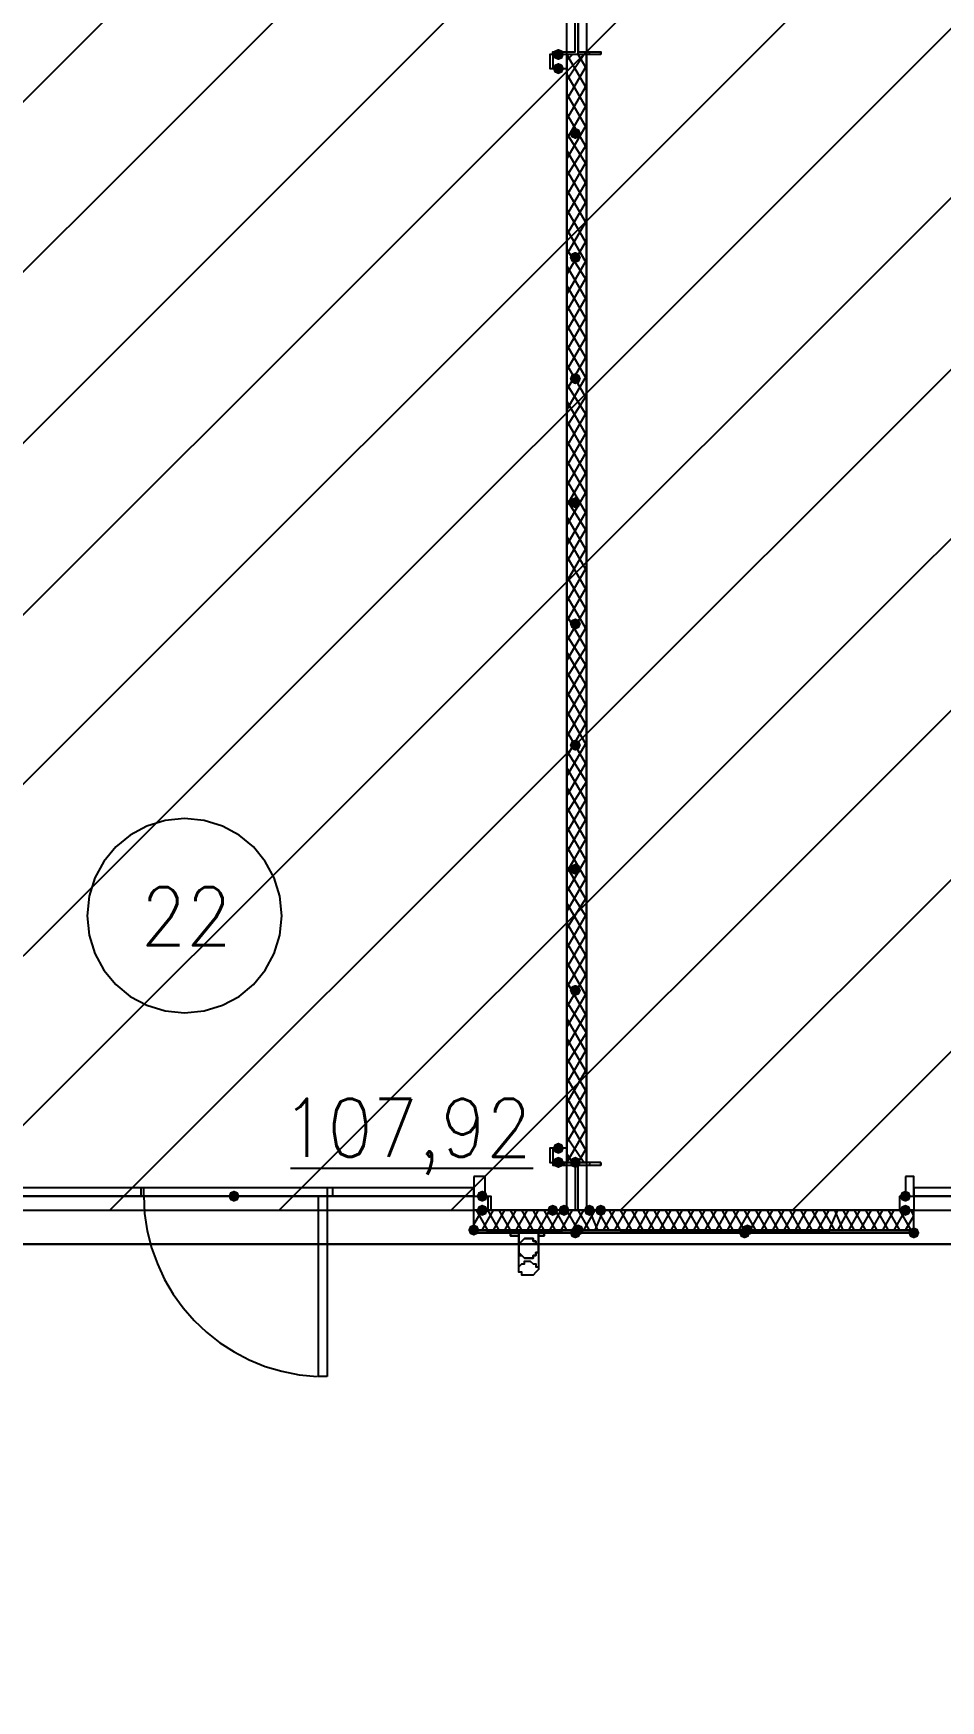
# Model space of a CAD drawing. Header units: millimetres. Extents: x 0 to 420, y 0 to 297.
# Drawn here: x 126.87 to 140.48, y 111.09 to 136.12 of the extents above; entities that cross this region are included whole.
import ezdxf

# ---------------------------------------------------------------- set-up
doc = ezdxf.new("R2010")
doc.units = ezdxf.units.MM
doc.layers.get('0').update_dxf_attribs({"linetype": 'CONTINUOUS'})
doc.styles.get("Standard").update_dxf_attribs({"font": 'STANDARD'})

msp = doc.modelspace()

# ---------------------------------------------------------------- hatches: boundary and pattern name
at = {"true_color": 0x000007}
for points in [[(134.831667, 135.805333), (134.806796, 135.745537), (134.747, 135.720667), (134.687204, 135.745537), (134.662333, 135.805333), (134.687204, 135.865129), (134.747, 135.89), (134.806796, 135.865129)], [(134.831667, 135.593667), (134.806796, 135.533871), (134.747, 135.509), (134.687204, 135.533871), (134.662333, 135.593667), (134.687204, 135.653462), (134.747, 135.678333), (134.806796, 135.653463)], [(135.085667, 134.62), (135.060796, 134.560204), (135.001, 134.535333), (134.941204, 134.560204), (134.916333, 134.62), (134.941204, 134.679796), (135.001, 134.704667), (135.060796, 134.679796)], [(135.085667, 132.757333), (135.060796, 132.697537), (135.001, 132.672667), (134.941204, 132.697537), (134.916333, 132.757333), (134.941204, 132.817129), (135.001, 132.842), (135.060796, 132.817129)], [(135.085667, 130.937), (135.060796, 130.877204), (135.001, 130.852333), (134.941204, 130.877204), (134.916333, 130.937), (134.941204, 130.996796), (135.001, 131.021667), (135.060796, 130.996796)], [(135.085667, 129.074333), (135.060796, 129.014537), (135.001, 128.989667), (134.941204, 129.014537), (134.916333, 129.074333), (134.941204, 129.134129), (135.001, 129.159), (135.060796, 129.134129)], [(135.085667, 127.254), (135.060796, 127.194204), (135.001, 127.169333), (134.941204, 127.194204), (134.916333, 127.254), (134.941204, 127.313796), (135.001, 127.338667), (135.060796, 127.313796)], [(135.085667, 125.433667), (135.060796, 125.373871), (135.001, 125.349), (134.941204, 125.373871), (134.916333, 125.433667), (134.941204, 125.493462), (135.001, 125.518333), (135.060796, 125.493463)], [(135.085667, 123.571), (135.060796, 123.511204), (135.001, 123.486333), (134.941204, 123.511204), (134.916333, 123.571), (134.941204, 123.630796), (135.001, 123.655667), (135.060796, 123.630796)], [(135.085667, 121.750667), (135.060796, 121.690871), (135.001, 121.666), (134.941204, 121.690871), (134.916333, 121.750667), (134.941204, 121.810462), (135.001, 121.835333), (135.060796, 121.810463)], [(134.831667, 119.38), (134.806796, 119.320204), (134.747, 119.295333), (134.687204, 119.320204), (134.662333, 119.38), (134.687204, 119.439796), (134.747, 119.464667), (134.806796, 119.439796)], [(134.831667, 119.168333), (134.806796, 119.108538), (134.747, 119.083667), (134.687204, 119.108538), (134.662333, 119.168333), (134.687204, 119.228129), (134.747, 119.253), (134.806796, 119.228129)], [(135.085667, 119.168333), (135.060796, 119.108538), (135.001, 119.083667), (134.941204, 119.108538), (134.916333, 119.168333), (134.941204, 119.228129), (135.001, 119.253), (135.060796, 119.228129)], [(129.963333, 118.660333), (129.938463, 118.600538), (129.878667, 118.575667), (129.818871, 118.600538), (129.794, 118.660333), (129.818871, 118.720129), (129.878667, 118.745), (129.938462, 118.720129)], [(129.963333, 118.660333), (129.938463, 118.600538), (129.878667, 118.575667), (129.818871, 118.600538), (129.794, 118.660333), (129.818871, 118.720129), (129.878667, 118.745), (129.938462, 118.720129)], [(133.688667, 118.660333), (133.663796, 118.600538), (133.604, 118.575667), (133.544204, 118.600538), (133.519333, 118.660333), (133.544204, 118.720129), (133.604, 118.745), (133.663796, 118.720129)], [(140.038667, 118.660333), (140.013796, 118.600538), (139.954, 118.575667), (139.894204, 118.600538), (139.869333, 118.660333), (139.894204, 118.720129), (139.954, 118.745), (140.013796, 118.720129)], [(133.688667, 118.448667), (133.663796, 118.388871), (133.604, 118.364), (133.544204, 118.388871), (133.519333, 118.448667), (133.544204, 118.508462), (133.604, 118.533333), (133.663796, 118.508463)], [(134.747, 118.448667), (134.722129, 118.388871), (134.662333, 118.364), (134.602538, 118.388871), (134.577667, 118.448667), (134.602537, 118.508462), (134.662333, 118.533333), (134.722129, 118.508463)], [(134.916333, 118.448667), (134.891462, 118.388871), (134.831667, 118.364), (134.771871, 118.388871), (134.747, 118.448667), (134.771871, 118.508462), (134.831667, 118.533333), (134.891462, 118.508463)], [(135.297333, 118.448667), (135.272463, 118.388871), (135.212667, 118.364), (135.152871, 118.388871), (135.128, 118.448667), (135.152871, 118.508462), (135.212667, 118.533333), (135.272462, 118.508463)], [(135.466667, 118.448667), (135.441796, 118.388871), (135.382, 118.364), (135.322204, 118.388871), (135.297333, 118.448667), (135.322204, 118.508462), (135.382, 118.533333), (135.441796, 118.508463)], [(140.038667, 118.448667), (140.013796, 118.388871), (139.954, 118.364), (139.894204, 118.388871), (139.869333, 118.448667), (139.894204, 118.508462), (139.954, 118.533333), (140.013796, 118.508463)]]:
    msp.add_hatch(color=0, dxfattribs=at).paths.add_polyline_path(points, flags=0)
at = {"true_color": 0x0000fe}
for points in [[(133.561667, 118.152333), (133.536796, 118.092537), (133.477, 118.067667), (133.417204, 118.092537), (133.392333, 118.152333), (133.417204, 118.212129), (133.477, 118.237), (133.536796, 118.212129)], [(135.085667, 118.11), (135.060796, 118.050204), (135.001, 118.025333), (134.941204, 118.050204), (134.916333, 118.11), (134.941204, 118.169796), (135.001, 118.194667), (135.060796, 118.169796)], [(135.085667, 118.11), (135.060796, 118.050204), (135.001, 118.025333), (134.941204, 118.050204), (134.916333, 118.11), (134.941204, 118.169796), (135.001, 118.194667), (135.060796, 118.169796)], [(135.128, 118.152333), (135.103129, 118.092537), (135.043333, 118.067667), (134.983537, 118.092537), (134.958667, 118.152333), (134.983537, 118.212129), (135.043333, 118.237), (135.103129, 118.212129)], [(135.128, 118.152333), (135.103129, 118.092537), (135.043333, 118.067667), (134.983537, 118.092537), (134.958667, 118.152333), (134.983537, 118.212129), (135.043333, 118.237), (135.103129, 118.212129)], [(137.625667, 118.11), (137.600796, 118.050204), (137.541, 118.025333), (137.481204, 118.050204), (137.456333, 118.11), (137.481204, 118.169796), (137.541, 118.194667), (137.600796, 118.169796)], [(137.668, 118.152333), (137.643129, 118.092537), (137.583333, 118.067667), (137.523537, 118.092537), (137.498667, 118.152333), (137.523537, 118.212129), (137.583333, 118.237), (137.643129, 118.212129)], [(140.165667, 118.11), (140.140796, 118.050204), (140.081, 118.025333), (140.021204, 118.050204), (139.996333, 118.11), (140.021204, 118.169796), (140.081, 118.194667), (140.140796, 118.169796)]]:
    msp.add_hatch(color=0, dxfattribs=at).paths.add_polyline_path(points, flags=0)
at = {"true_color": 0x000007}
h = msp.add_hatch(color=0, dxfattribs=at)
h.paths.add_polyline_path([(135.001, 118.152333), (133.477, 118.152333), (135.001, 118.11)], flags=0)
h.paths.add_polyline_path([(133.477, 118.152333), (135.001, 118.11), (133.477, 118.11)], flags=0)
h = msp.add_hatch(color=0, dxfattribs=at)
h.paths.add_polyline_path([(140.081, 118.152333), (135.043333, 118.152333), (140.081, 118.11)], flags=0)
h.paths.add_polyline_path([(135.043333, 118.152333), (140.081, 118.11), (135.043333, 118.11)], flags=0)

# ---------------------------------------------------------------- linework, layer by layer
at = {"color": 0, "true_color": 0x000007}
for points in [[(105.156, 117.940667), (390.990667, 117.940667), (390.990667, 235.627333), (105.156, 235.627333)], [(105.664, 124.502333), (122.174, 124.502333), (122.174, 118.448667), (134.874, 118.448667), (134.874, 152.908), (105.664, 152.908), (105.664, 136.567333)], [(152.273, 118.448667), (152.273, 152.908), (148.59, 152.908), (135.382, 152.908), (135.170333, 152.908), (135.170333, 118.448667)], [(135.382, 135.805333), (134.662333, 135.805333), (134.662333, 135.847667), (135.001, 135.847667), (135.001, 136.525), (134.662333, 136.525), (134.662333, 136.567333), (135.382, 136.567333), (135.382, 136.525), (135.043333, 136.525), (135.043333, 135.847667), (135.382, 135.847667)], [(134.874, 135.805333), (134.662333, 135.805333), (134.662333, 135.593667), (134.874, 135.593667), (134.874, 135.805333), (134.62, 135.805333), (134.62, 135.593667), (134.874, 135.593667)], [(135.170333, 119.168333), (135.170333, 135.805333), (134.874, 135.805333), (134.874, 119.168333)], [(134.874, 119.38), (134.662333, 119.38), (134.662333, 119.168333), (134.874, 119.168333), (134.874, 119.38), (134.62, 119.38), (134.62, 119.168333), (134.874, 119.168333)], [(133.477, 118.956667), (133.477, 118.660333), (133.646333, 118.660333), (133.646333, 118.956667)], [(135.382, 119.168333), (134.662333, 119.168333), (134.662333, 119.126), (135.001, 119.126), (135.001, 118.448667), (134.662333, 118.448667), (135.382, 118.448667), (135.043333, 118.448667), (135.043333, 119.126), (135.382, 119.126)], [(139.954, 118.956667), (139.954, 118.660333), (140.081, 118.660333), (140.081, 118.956667)], [(126.238, 118.660333), (133.477, 118.660333), (133.477, 118.787333), (126.238, 118.787333)], [(128.481667, 118.660333), (128.524, 118.660333), (128.524, 118.787333), (128.481667, 118.787333)], [(131.275667, 118.660333), (131.360333, 118.660333), (131.360333, 118.787333), (131.275667, 118.787333)], [(140.081, 118.660333), (147.32, 118.660333), (147.32, 118.787333), (140.081, 118.787333)], [(131.275667, 115.951), (131.148667, 115.951), (131.148667, 118.660333), (131.275667, 118.660333)], [(133.477, 118.660333), (133.688667, 118.660333), (133.688667, 118.448667), (133.477, 118.448667), (133.477, 118.660333), (133.731, 118.660333), (133.731, 118.448667), (133.477, 118.448667)], [(139.869333, 118.660333), (140.081, 118.660333), (140.081, 118.448667), (139.869333, 118.448667), (139.869333, 118.660333), (140.081, 118.660333), (140.081, 118.448667), (139.869333, 118.448667)], [(117.263333, 109.304667), (378.883333, 109.304667), (378.883333, 117.940667), (117.263333, 117.940667)], [(135.001, 118.152333), (133.477, 118.152333), (135.001, 118.11)], [(133.477, 118.152333), (135.001, 118.11), (133.477, 118.11)], [(133.477, 118.11), (135.001, 118.11), (135.001, 118.152333), (133.477, 118.152333)], [(133.477, 118.11), (135.001, 118.11), (135.001, 118.152333), (133.477, 118.152333)], [(134.535333, 118.11), (134.535333, 118.067667), (134.450667, 118.067667), (134.450667, 117.856), (134.450667, 117.813667), (134.408333, 117.813667), (134.408333, 117.771333), (134.366, 117.771333), (134.366, 117.729), (134.323667, 117.729), (134.281333, 117.729), (134.239, 117.729), (134.196667, 117.771333), (134.154333, 117.771333), (134.154333, 117.813667), (134.154333, 117.856), (134.154333, 118.067667), (134.027333, 118.067667), (134.027333, 118.11), (134.154333, 118.11), (134.154333, 117.856), (134.154333, 117.813667), (134.196667, 117.771333), (134.239, 117.729), (134.281333, 117.729), (134.323667, 117.729), (134.366, 117.729), (134.366, 117.771333), (134.408333, 117.771333), (134.408333, 117.813667), (134.450667, 117.813667), (134.450667, 117.856), (134.450667, 118.11), (134.535333, 118.11), (134.535333, 118.067667), (134.450667, 118.067667), (134.450667, 117.856), (134.450667, 117.813667), (134.408333, 117.813667), (134.408333, 117.771333), (134.366, 117.771333), (134.366, 117.729), (134.323667, 117.729), (134.281333, 117.729), (134.239, 117.729), (134.196667, 117.771333), (134.154333, 117.771333), (134.154333, 117.813667), (134.154333, 117.856), (134.154333, 118.067667), (134.027333, 118.067667), (134.027333, 118.11), (134.154333, 118.11), (134.154333, 117.856), (134.154333, 117.813667), (134.196667, 117.771333), (134.239, 117.729), (134.281333, 117.729), (134.323667, 117.729), (134.366, 117.729), (134.366, 117.771333), (134.408333, 117.771333), (134.408333, 117.813667), (134.450667, 117.813667), (134.450667, 117.856), (134.450667, 118.11), (134.535333, 118.11), (134.450667, 118.11), (134.450667, 117.856), (134.450667, 117.813667), (134.408333, 117.813667), (134.408333, 117.771333), (134.366, 117.771333), (134.366, 117.729), (134.323667, 117.729), (134.281333, 117.729), (134.239, 117.729), (134.196667, 117.771333), (134.154333, 117.813667), (134.154333, 117.856), (134.154333, 118.11), (134.027333, 118.11), (134.027333, 118.067667), (134.154333, 118.067667), (134.154333, 117.856), (134.154333, 117.813667), (134.154333, 117.771333), (134.196667, 117.771333), (134.239, 117.729), (134.281333, 117.729), (134.323667, 117.729), (134.366, 117.729), (134.366, 117.771333), (134.408333, 117.771333), (134.408333, 117.813667), (134.450667, 117.813667), (134.450667, 117.856), (134.450667, 118.067667), (134.535333, 118.067667)], [(134.535333, 118.11), (134.535333, 118.067667), (134.450667, 118.067667), (134.450667, 117.856), (134.450667, 117.813667), (134.408333, 117.813667), (134.408333, 117.771333), (134.366, 117.771333), (134.366, 117.729), (134.323667, 117.729), (134.281333, 117.729), (134.239, 117.729), (134.196667, 117.771333), (134.154333, 117.771333), (134.154333, 117.813667), (134.154333, 117.856), (134.154333, 118.067667), (134.027333, 118.067667), (134.027333, 118.11), (134.154333, 118.11), (134.154333, 117.856), (134.154333, 117.813667), (134.196667, 117.771333), (134.239, 117.729), (134.281333, 117.729), (134.323667, 117.729), (134.366, 117.729), (134.366, 117.771333), (134.408333, 117.771333), (134.408333, 117.813667), (134.450667, 117.813667), (134.450667, 117.856), (134.450667, 118.11), (134.535333, 118.11), (134.535333, 118.067667), (134.450667, 118.067667), (134.450667, 117.856), (134.450667, 117.813667), (134.408333, 117.813667), (134.408333, 117.771333), (134.366, 117.771333), (134.366, 117.729), (134.323667, 117.729), (134.281333, 117.729), (134.239, 117.729), (134.196667, 117.771333), (134.154333, 117.771333), (134.154333, 117.813667), (134.154333, 117.856), (134.154333, 118.067667), (134.027333, 118.067667), (134.027333, 118.11), (134.154333, 118.11), (134.154333, 117.856), (134.154333, 117.813667), (134.196667, 117.771333), (134.239, 117.729), (134.281333, 117.729), (134.323667, 117.729), (134.366, 117.729), (134.366, 117.771333), (134.408333, 117.771333), (134.408333, 117.813667), (134.450667, 117.813667), (134.450667, 117.856), (134.450667, 118.11), (134.535333, 118.11), (134.450667, 118.11), (134.450667, 117.856), (134.450667, 117.813667), (134.408333, 117.813667), (134.408333, 117.771333), (134.366, 117.771333), (134.366, 117.729), (134.323667, 117.729), (134.281333, 117.729), (134.239, 117.729), (134.196667, 117.771333), (134.154333, 117.813667), (134.154333, 117.856), (134.154333, 118.11), (134.027333, 118.11), (134.027333, 118.067667), (134.154333, 118.067667), (134.154333, 117.856), (134.154333, 117.813667), (134.154333, 117.771333), (134.196667, 117.771333), (134.239, 117.729), (134.281333, 117.729), (134.323667, 117.729), (134.366, 117.729), (134.366, 117.771333), (134.408333, 117.771333), (134.408333, 117.813667), (134.450667, 117.813667), (134.450667, 117.856), (134.450667, 118.067667), (134.535333, 118.067667)], [(134.450667, 117.856), (134.450667, 117.898333), (134.450667, 117.940667), (134.408333, 117.940667), (134.408333, 117.983), (134.366, 117.983), (134.366, 118.025333), (134.323667, 118.025333), (134.281333, 118.025333), (134.239, 118.025333), (134.196667, 117.983), (134.154333, 117.940667), (134.154333, 117.898333), (134.154333, 117.856), (134.154333, 117.813667), (134.196667, 117.771333), (134.239, 117.729), (134.281333, 117.729), (134.323667, 117.729), (134.366, 117.729), (134.366, 117.771333), (134.408333, 117.771333), (134.408333, 117.813667), (134.450667, 117.813667), (134.450667, 117.856), (134.450667, 117.813667), (134.408333, 117.813667), (134.408333, 117.771333), (134.366, 117.771333), (134.366, 117.729), (134.323667, 117.729), (134.281333, 117.729), (134.239, 117.729), (134.196667, 117.771333), (134.154333, 117.813667), (134.154333, 117.856), (134.154333, 117.898333), (134.154333, 117.940667), (134.196667, 117.983), (134.239, 118.025333), (134.281333, 118.025333), (134.323667, 118.025333), (134.366, 118.025333), (134.366, 117.983), (134.408333, 117.983), (134.408333, 117.940667), (134.450667, 117.940667), (134.450667, 117.898333)], [(134.154333, 117.856), (134.154333, 117.898333), (134.154333, 117.940667), (134.196667, 117.983), (134.239, 118.025333), (134.281333, 118.025333), (134.323667, 118.025333), (134.366, 118.025333), (134.366, 117.983), (134.408333, 117.983), (134.408333, 117.940667), (134.450667, 117.940667), (134.450667, 117.898333), (134.450667, 117.856), (134.450667, 117.813667), (134.408333, 117.813667), (134.408333, 117.771333), (134.366, 117.771333), (134.366, 117.729), (134.323667, 117.729), (134.281333, 117.729), (134.239, 117.729), (134.196667, 117.771333), (134.154333, 117.813667)], [(134.450667, 117.856), (134.450667, 117.898333), (134.450667, 117.940667), (134.408333, 117.940667), (134.408333, 117.983), (134.366, 117.983), (134.366, 118.025333), (134.323667, 118.025333), (134.281333, 118.025333), (134.239, 118.025333), (134.196667, 117.983), (134.154333, 117.940667), (134.154333, 117.898333), (134.154333, 117.856), (134.154333, 117.813667), (134.196667, 117.771333), (134.239, 117.729), (134.281333, 117.729), (134.323667, 117.729), (134.366, 117.729), (134.366, 117.771333), (134.408333, 117.771333), (134.408333, 117.813667), (134.450667, 117.813667), (134.450667, 117.856), (134.450667, 117.813667), (134.408333, 117.813667), (134.408333, 117.771333), (134.366, 117.771333), (134.366, 117.729), (134.323667, 117.729), (134.281333, 117.729), (134.239, 117.729), (134.196667, 117.771333), (134.154333, 117.813667), (134.154333, 117.856), (134.154333, 117.898333), (134.154333, 117.940667), (134.196667, 117.983), (134.239, 118.025333), (134.281333, 118.025333), (134.323667, 118.025333), (134.366, 118.025333), (134.366, 117.983), (134.408333, 117.983), (134.408333, 117.940667), (134.450667, 117.940667), (134.450667, 117.898333)], [(134.154333, 117.856), (134.154333, 117.898333), (134.154333, 117.940667), (134.196667, 117.983), (134.239, 118.025333), (134.281333, 118.025333), (134.323667, 118.025333), (134.366, 118.025333), (134.366, 117.983), (134.408333, 117.983), (134.408333, 117.940667), (134.450667, 117.940667), (134.450667, 117.898333), (134.450667, 117.856), (134.450667, 117.813667), (134.408333, 117.813667), (134.408333, 117.771333), (134.366, 117.771333), (134.366, 117.729), (134.323667, 117.729), (134.281333, 117.729), (134.239, 117.729), (134.196667, 117.771333), (134.154333, 117.813667)], [(140.081, 118.152333), (135.043333, 118.152333), (140.081, 118.11)], [(135.043333, 118.152333), (140.081, 118.11), (135.043333, 118.11)], [(140.081, 118.152333), (135.043333, 118.152333), (135.043333, 118.11), (140.081, 118.11)], [(140.081, 118.152333), (135.043333, 118.152333), (135.043333, 118.11), (140.081, 118.11)], [(134.450667, 117.559667), (134.408333, 117.517333), (134.366, 117.475), (134.323667, 117.475), (134.281333, 117.475), (134.239, 117.475), (134.196667, 117.475), (134.196667, 117.517333), (134.154333, 117.517333), (134.154333, 117.559667), (134.154333, 117.602), (134.196667, 117.644333), (134.239, 117.644333), (134.239, 117.686667), (134.281333, 117.686667), (134.323667, 117.686667), (134.366, 117.644333), (134.408333, 117.644333), (134.408333, 117.602), (134.450667, 117.602)], [(134.450667, 117.559667), (134.408333, 117.517333), (134.366, 117.475), (134.323667, 117.475), (134.281333, 117.475), (134.239, 117.475), (134.196667, 117.475), (134.196667, 117.517333), (134.154333, 117.517333), (134.154333, 117.559667), (134.154333, 117.602), (134.196667, 117.644333), (134.239, 117.644333), (134.239, 117.686667), (134.281333, 117.686667), (134.323667, 117.686667), (134.366, 117.644333), (134.408333, 117.644333), (134.408333, 117.602), (134.450667, 117.602)]]:
    msp.add_lwpolyline(points, close=True, dxfattribs=at)
at = {"color": 0, "true_color": 0x000001}
for points in [[(110.066668, 118.448666), (155.998334, 164.380333)], [(112.606668, 118.448666), (158.580668, 164.380333)], [(115.189001, 118.448666), (161.120668, 164.380333)], [(117.771335, 118.448666), (163.703001, 164.380333)], [(120.311335, 118.448666), (166.243001, 164.380333)], [(122.893668, 118.448666), (168.825334, 164.380333)], [(125.433668, 118.448666), (171.365334, 164.380333)], [(128.016001, 118.448666), (173.947668, 164.380333)], [(130.556001, 118.448666), (176.487668, 164.380333)], [(133.138334, 118.448666), (179.070001, 164.380333)], [(135.678334, 118.448666), (181.610001, 164.380333)], [(138.260668, 118.448666), (184.192334, 164.380333)]]:
    msp.add_lwpolyline(points, dxfattribs=at)
at = {"color": 0, "true_color": 0x000007}
for points in [[(135.043333, 135.805333), (135.043333, 136.567333)], [(134.704667, 135.805333), (134.704667, 135.847667)], [(134.874, 135.805333), (134.874, 135.847667)], [(134.874, 135.720667), (134.958667, 135.805333)], [(134.874, 135.424333), (135.128, 135.805333)], [(135.170333, 135.297333), (134.874, 135.805333)], [(135.170333, 135.593667), (135.043333, 135.805333)], [(135.212667, 135.805333), (135.212667, 135.847667)], [(135.382, 135.805333), (135.382, 135.847667)], [(134.874, 135.128), (135.170333, 135.636)], [(135.170333, 135.001), (134.874, 135.509)], [(134.874, 134.831667), (135.170333, 135.339667)], [(135.170333, 134.704667), (134.874, 135.212667)], [(134.874, 134.535333), (135.170333, 135.043333)], [(135.170333, 134.408333), (134.874, 134.916333)], [(134.874, 134.239), (135.170333, 134.747)], [(135.170333, 134.154333), (134.874, 134.62)], [(134.874, 133.985), (135.170333, 134.450667)], [(135.170333, 133.858), (134.874, 134.366)], [(134.874, 133.688667), (135.170333, 134.196667)], [(135.170333, 133.561667), (134.874, 134.069667)], [(134.874, 133.392333), (135.170333, 133.900333)], [(135.170333, 133.265333), (134.874, 133.773333)], [(134.874, 133.096), (135.170333, 133.604)], [(135.170333, 132.969), (134.874, 133.477)], [(134.874, 132.799667), (135.170333, 133.307667)], [(135.170333, 132.672667), (134.874, 133.180667)], [(134.874, 132.503333), (135.170333, 133.011333)], [(135.170333, 132.418667), (134.874, 132.884333)], [(134.874, 132.207), (135.170333, 132.715)], [(135.170333, 132.122333), (134.874, 132.630333)], [(134.874, 131.953), (135.170333, 132.461)], [(135.170333, 131.826), (134.874, 132.334)], [(134.874, 131.656667), (135.170333, 132.164667)], [(135.170333, 131.529667), (134.874, 132.037667)], [(134.874, 131.360333), (135.170333, 131.868333)], [(135.170333, 131.233333), (134.874, 131.741333)], [(134.874, 131.064), (135.170333, 131.572)], [(135.170333, 130.937), (134.874, 131.445)], [(134.874, 130.767667), (135.170333, 131.275667)], [(135.170333, 130.640667), (134.874, 131.148667)], [(134.874, 130.471333), (135.170333, 130.979333)], [(135.170333, 130.386667), (134.874, 130.852333)], [(134.874, 130.217333), (135.170333, 130.683)], [(135.170333, 130.090333), (134.874, 130.598333)], [(134.874, 129.921), (135.170333, 130.429)], [(135.170333, 129.794), (134.874, 130.302)], [(134.874, 129.624667), (135.170333, 130.132667)], [(135.170333, 129.497667), (134.874, 130.005667)], [(134.874, 129.328333), (135.170333, 129.836333)], [(135.170333, 129.201333), (134.874, 129.709333)], [(134.874, 129.032), (135.170333, 129.54)], [(135.170333, 128.905), (134.874, 129.413)], [(134.874, 128.735667), (135.170333, 129.243667)], [(135.170333, 128.651), (134.874, 129.116667)], [(134.874, 128.439333), (135.170333, 128.947333)], [(135.170333, 128.354667), (134.874, 128.862667)], [(134.874, 128.185333), (135.170333, 128.693333)], [(135.170333, 128.058333), (134.874, 128.566333)], [(134.874, 127.889), (135.170333, 128.397)], [(135.170333, 127.762), (134.874, 128.27)], [(134.874, 127.592667), (135.170333, 128.100667)], [(135.170333, 127.465667), (134.874, 127.973667)], [(134.874, 127.296333), (135.170333, 127.804333)], [(135.170333, 127.169333), (134.874, 127.677333)], [(134.874, 127), (135.170333, 127.508)], [(135.170333, 126.873), (134.874, 127.381)], [(134.874, 126.703667), (135.170333, 127.211667)], [(135.170333, 126.619), (134.874, 127.084667)], [(134.874, 126.449667), (135.170333, 126.915333)], [(135.170333, 126.322667), (134.874, 126.830667)], [(134.874, 126.153333), (135.170333, 126.661333)], [(135.170333, 126.026333), (134.874, 126.534333)], [(134.874, 125.857), (135.170333, 126.365)], [(135.170333, 125.73), (134.874, 126.238)], [(134.874, 125.560667), (135.170333, 126.068667)], [(135.170333, 125.433667), (134.874, 125.941667)], [(134.874, 125.264333), (135.170333, 125.772333)], [(135.170333, 125.137333), (134.874, 125.645333)], [(134.874, 124.968), (135.170333, 125.476)], [(135.170333, 124.883333), (134.874, 125.349)], [(134.874, 124.671667), (135.170333, 125.179667)], [(135.170333, 124.587), (134.874, 125.095)], [(134.874, 124.417667), (135.170333, 124.883333)], [(135.170333, 124.290667), (134.874, 124.798667)], [(134.874, 124.121333), (135.170333, 124.629333)], [(135.170333, 123.994333), (134.874, 124.502333)], [(130.598333, 122.8725), (130.568661, 123.166844), (130.483561, 123.440996), (130.348905, 123.689083), (130.170566, 123.905232), (129.954416, 124.083572), (129.706329, 124.218228), (129.432177, 124.303328), (129.137833, 124.333), (128.84349, 124.303328), (128.569338, 124.218228), (128.321251, 124.083572), (128.105101, 123.905232), (127.926762, 123.689083), (127.792106, 123.440996), (127.707005, 123.166844), (127.677333, 122.8725)], [(134.874, 123.825), (135.170333, 124.333)], [(135.170333, 123.698), (134.874, 124.206)], [(134.874, 123.528667), (135.170333, 124.036667)], [(135.170333, 123.401667), (134.874, 123.909667)], [(134.874, 123.232333), (135.170333, 123.740333)], [(135.170333, 123.105333), (134.874, 123.613333)], [(134.874, 122.936), (135.170333, 123.444)], [(135.170333, 122.851333), (134.874, 123.317)], [(134.874, 122.682), (135.170333, 123.147667)], [(135.170333, 122.555), (134.874, 123.063)], [(127.677333, 122.8725), (127.707005, 122.578156), (127.792106, 122.304004), (127.926762, 122.055917), (128.105101, 121.839768), (128.321251, 121.661428), (128.569338, 121.526772), (128.84349, 121.441672), (129.137833, 121.412), (129.432177, 121.441672), (129.706329, 121.526772), (129.954416, 121.661428), (130.170566, 121.839768), (130.348905, 122.055917), (130.483561, 122.304004), (130.568661, 122.578156), (130.598333, 122.8725)], [(134.874, 122.385667), (135.170333, 122.893667)], [(135.170333, 122.258667), (134.874, 122.766667)], [(134.874, 122.089333), (135.170333, 122.597333)], [(135.170333, 121.962333), (134.874, 122.470333)], [(134.874, 121.793), (135.170333, 122.301)], [(135.170333, 121.666), (134.874, 122.174)], [(134.874, 121.496667), (135.170333, 122.004667)], [(135.170333, 121.369667), (134.874, 121.877667)], [(134.874, 121.200333), (135.170333, 121.708333)], [(135.170333, 121.115667), (134.874, 121.581333)], [(134.874, 120.904), (135.170333, 121.412)], [(135.170333, 120.819333), (134.874, 121.327333)], [(134.874, 120.65), (135.170333, 121.115667)], [(135.170333, 120.523), (134.874, 121.031)], [(134.874, 120.353667), (135.170333, 120.861667)], [(135.170333, 120.226667), (134.874, 120.734667)], [(134.874, 120.057333), (135.170333, 120.565333)], [(135.170333, 119.930333), (134.874, 120.438333)], [(134.874, 119.761), (135.170333, 120.269)], [(135.170333, 119.634), (134.874, 120.142)], [(134.874, 119.464667), (135.170333, 119.972667)], [(135.170333, 119.337667), (134.874, 119.845667)], [(134.874, 119.168333), (135.170333, 119.676333)], [(135.128, 119.168333), (134.874, 119.549333)], [(134.958667, 119.168333), (134.874, 119.295333)], [(135.043333, 119.168333), (135.170333, 119.38)], [(130.725333, 119.083667), (134.366, 119.083667)], [(134.662333, 119.168333), (134.662333, 119.126)], [(134.831667, 119.168333), (134.831667, 119.126)], [(135.001, 119.168333), (135.001, 118.448667)], [(135.212667, 119.168333), (135.212667, 119.126)], [(135.382, 119.168333), (135.382, 119.126)], [(129.878667, 118.660333), (126.238, 118.660333), (126.238, 118.533333)], [(126.238, 118.533333), (126.238, 118.448667), (129.878667, 118.448667)], [(128.524021, 118.671289), (128.538178, 118.401895), (128.577805, 118.13985), (128.641688, 117.886424), (128.728608, 117.642888), (128.837351, 117.410509), (128.966701, 117.19056), (129.11544, 116.98431), (129.282354, 116.793028), (129.466226, 116.617985), (129.665839, 116.46045), (129.879978, 116.321694), (130.107427, 116.202987), (130.34697, 116.105597), (130.59739, 116.030797), (130.857471, 115.979854), (131.125997, 115.95404)], [(133.477, 118.533333), (133.477, 118.660333), (129.878667, 118.660333)], [(129.878667, 118.448667), (133.477, 118.448667), (133.477, 118.533333)], [(133.477, 118.237), (133.604, 118.448667)], [(133.477, 118.152333), (133.477, 118.448667)], [(133.477, 118.152333), (133.477, 118.448667)], [(133.688667, 118.152333), (133.519333, 118.448667)], [(133.604, 118.152333), (133.773333, 118.448667)], [(139.954, 118.448667), (133.646333, 118.448667)], [(133.858, 118.152333), (133.688667, 118.448667)], [(133.773333, 118.152333), (133.942667, 118.448667)], [(134.027333, 118.152333), (133.858, 118.448667)], [(133.942667, 118.152333), (134.112, 118.448667)], [(134.196667, 118.152333), (134.027333, 118.448667)], [(134.112, 118.152333), (134.281333, 118.448667)], [(134.366, 118.152333), (134.196667, 118.448667)], [(134.281333, 118.152333), (134.450667, 118.448667)], [(134.535333, 118.152333), (134.366, 118.448667)], [(134.450667, 118.152333), (134.62, 118.448667)], [(134.704667, 118.152333), (134.535333, 118.448667)], [(134.62, 118.152333), (134.789333, 118.448667)], [(134.874, 118.152333), (134.704667, 118.448667)], [(134.789333, 118.152333), (134.958667, 118.448667)], [(135.043333, 118.152333), (134.874, 118.448667)], [(134.958667, 118.152333), (135.128, 118.448667)], [(135.212667, 118.152333), (135.043333, 118.448667)], [(135.128, 118.152333), (135.297333, 118.448667)], [(135.339667, 118.152333), (135.212667, 118.448667)], [(135.297333, 118.152333), (135.424333, 118.448667)], [(135.509, 118.152333), (135.339667, 118.448667)], [(135.424333, 118.152333), (135.593667, 118.448667)], [(135.678333, 118.152333), (135.509, 118.448667)], [(135.593667, 118.152333), (135.763, 118.448667)], [(135.847667, 118.152333), (135.678333, 118.448667)], [(135.763, 118.152333), (135.932333, 118.448667)], [(136.017, 118.152333), (135.847667, 118.448667)], [(135.932333, 118.152333), (136.101667, 118.448667)], [(136.186333, 118.152333), (136.017, 118.448667)], [(136.101667, 118.152333), (136.271, 118.448667)], [(136.355667, 118.152333), (136.186333, 118.448667)], [(136.271, 118.152333), (136.440333, 118.448667)], [(136.525, 118.152333), (136.355667, 118.448667)], [(136.440333, 118.152333), (136.609667, 118.448667)], [(136.694333, 118.152333), (136.525, 118.448667)], [(136.609667, 118.152333), (136.779, 118.448667)], [(136.863667, 118.152333), (136.694333, 118.448667)], [(136.779, 118.152333), (136.948333, 118.448667)], [(137.033, 118.152333), (136.863667, 118.448667)], [(136.948333, 118.152333), (137.117667, 118.448667)], [(137.202333, 118.152333), (137.033, 118.448667)], [(137.117667, 118.152333), (137.287, 118.448667)], [(137.371667, 118.152333), (137.202333, 118.448667)], [(137.287, 118.152333), (137.456333, 118.448667)], [(137.541, 118.152333), (137.371667, 118.448667)], [(137.456333, 118.152333), (137.625667, 118.448667)], [(137.710333, 118.152333), (137.541, 118.448667)], [(137.625667, 118.152333), (137.795, 118.448667)], [(137.879667, 118.152333), (137.710333, 118.448667)], [(137.795, 118.152333), (137.964333, 118.448667)], [(138.049, 118.152333), (137.879667, 118.448667)], [(137.964333, 118.152333), (138.133667, 118.448667)], [(138.218333, 118.152333), (138.049, 118.448667)], [(138.133667, 118.152333), (138.303, 118.448667)], [(138.387667, 118.152333), (138.218333, 118.448667)], [(138.303, 118.152333), (138.472333, 118.448667)], [(138.557, 118.152333), (138.387667, 118.448667)], [(138.472333, 118.152333), (138.641667, 118.448667)], [(138.726333, 118.152333), (138.557, 118.448667)], [(138.641667, 118.152333), (138.811, 118.448667)], [(138.895667, 118.152333), (138.726333, 118.448667)], [(138.811, 118.152333), (138.938, 118.448667)], [(139.022667, 118.152333), (138.895667, 118.448667)], [(138.938, 118.152333), (139.107333, 118.448667)], [(139.192, 118.152333), (139.022667, 118.448667)], [(139.107333, 118.152333), (139.276667, 118.448667)], [(139.361333, 118.152333), (139.192, 118.448667)], [(139.276667, 118.152333), (139.446, 118.448667)], [(139.530667, 118.152333), (139.361333, 118.448667)], [(139.446, 118.152333), (139.615333, 118.448667)], [(139.7, 118.152333), (139.530667, 118.448667)], [(139.615333, 118.152333), (139.784667, 118.448667)], [(139.869333, 118.152333), (139.7, 118.448667)], [(139.784667, 118.152333), (139.954, 118.448667)], [(140.038667, 118.152333), (139.869333, 118.448667)], [(140.081, 118.364), (140.038667, 118.448667)], [(143.721667, 118.660333), (140.081, 118.660333), (140.081, 118.533333)], [(140.081, 118.533333), (140.081, 118.448667), (143.721667, 118.448667)], [(140.081, 118.152333), (140.081, 118.448667)], [(140.081, 118.152333), (140.081, 118.448667)], [(133.519333, 118.152333), (133.477, 118.194667)], [(139.954, 118.152333), (140.081, 118.364)], [(133.477, 118.11), (135.001, 118.11), (133.477, 118.11), (135.001, 118.152333)], [(133.477, 118.152333), (140.081, 118.152333)], [(135.043333, 118.152333), (140.081, 118.152333), (135.043333, 118.11), (140.081, 118.11)], [(134.154333, 117.559667), (134.154333, 117.856)], [(134.154333, 117.559667), (134.154333, 117.856)], [(134.450667, 117.856), (134.450667, 117.559667)], [(134.450667, 117.856), (134.450667, 117.559667)]]:
    msp.add_lwpolyline(points, dxfattribs=at)

# ---------------------------------------------------------------- texts
at = {"color": 0, "true_color": 0x000007, "char_height": 0.872032, "attachment_point": 1}
for s, insert, width in [('22', (128.481667, 123.300029), 1.06581688), ('107,92', (130.598333, 120.125029), 3.24589682)]:
    msp.add_mtext(s, dxfattribs=dict(at, insert=insert, width=width))

doc.saveas('drawing.dxf')
